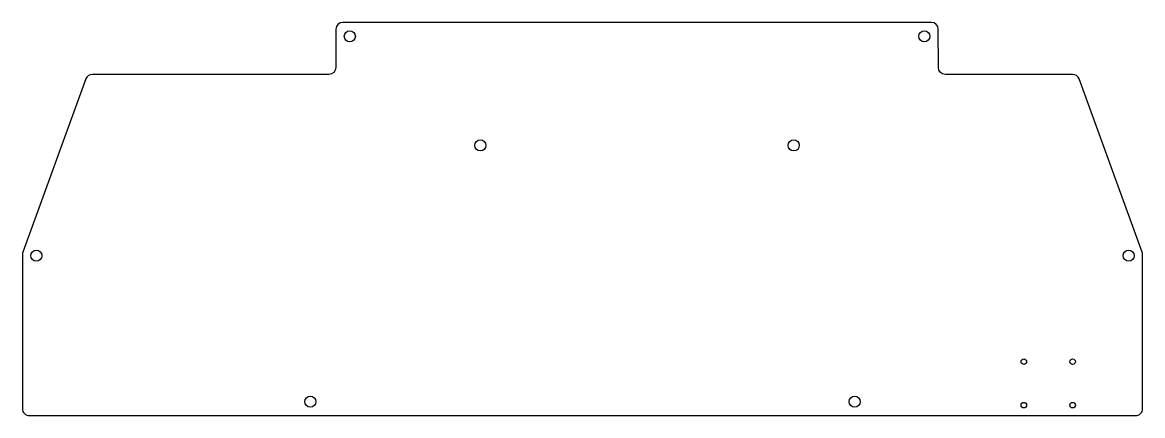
# Model space of a CAD drawing. Header units: millimetres. Extents: x -313 to 9, y -9 to 104.
import ezdxf

# ---------------------------------------------------------------- set-up
doc = ezdxf.new("R2010")
doc.units = ezdxf.units.MM
doc.layers.get('0').update_dxf_attribs({"linetype": 'CONTINUOUS'})

msp = doc.modelspace()

# ---------------------------------------------------------------- linework, layer by layer
msp.add_lwpolyline([(6.65, -8.88, 0.414214), (8.65, -6.88), (8.65, 37.42, 0.087415), (8.53, 38.1), (-9.57, 87.87, 0.315379), (-11.45, 89.19), (-47.99, 89.19, -0.413699), (-49.99, 91.18), (-50.01, 102.13, 0.413699), (-52.01, 104.12), (-220.99, 104.12, 0.413699), (-222.99, 102.13), (-223.01, 91.18, -0.413699), (-225.01, 89.19), (-292.9, 89.19, 0.31538), (-294.78, 87.87), (-312.88, 38.1, 0.087414), (-313, 37.42), (-313, -6.88, 0.414214), (-311, -8.88)], format="xyb", close=True)
for centre, radius in [((-218.99, 100.12), 1.6), ((-54.01, 100.12), 1.6), ((-181.52, 68.77), 1.6), ((-91.52, 68.77), 1.6), ((-309, 37.07), 1.6), ((4.65, 37.07), 1.6), ((-25.45, 6.62), 0.8), ((-11.45, 6.62), 0.8), ((-230.34, -4.88), 1.6), ((-74.01, -4.88), 1.6), ((-25.45, -5.88), 0.8), ((-11.45, -5.88), 0.8)]:
    msp.add_circle(centre, radius)

doc.saveas('drawing.dxf')
